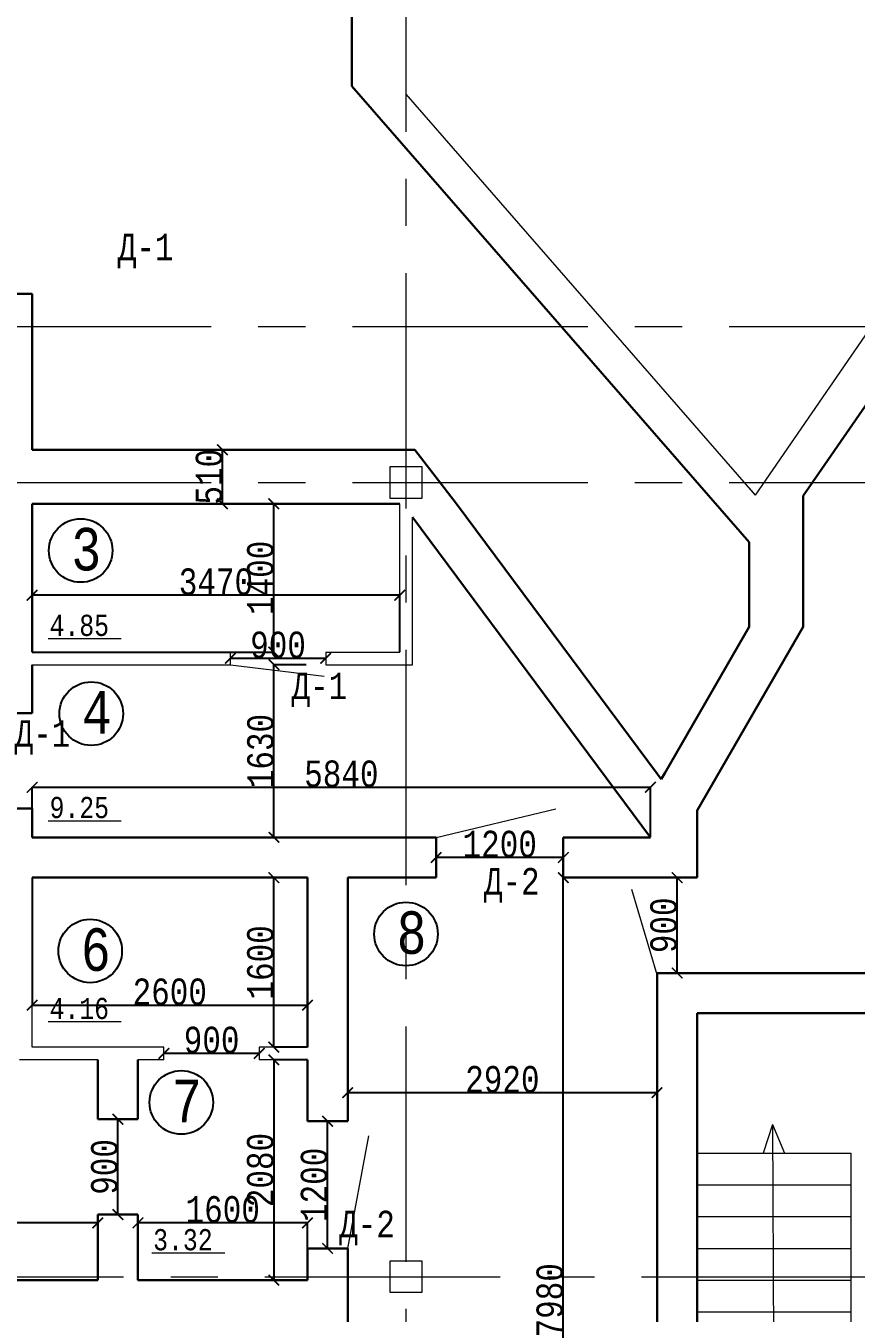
# Model space of a CAD drawing. Header units: millimetres. Extents: x -689206 to 4969298, y -1019800 to 703299.
# Drawn here: x 442691 to 450532, y -68050 to -55896 of the extents above; entities that cross this region are included whole.
import ezdxf

# ---------------------------------------------------------------- set-up
doc = ezdxf.new("R2010")
doc.units = ezdxf.units.MM
doc.linetypes.add('JIS_02_4.0', pattern=[5.5, 4, -1.5])
doc.linetypes.add('осеваяX2', pattern=[101.6, 63.5, -12.7, 12.7, -12.7])
for name, color, linetype, lineweight in [('несущие', 7, 'Continuous', 30), ('РАЗМЕРЫ', 7, 'Continuous', 9), ('сваи', 7, 'JIS_02_4.0', 30), ('стены', 7, 'Continuous', 20)]:
    doc.layers.add(name, color=color, linetype=linetype, lineweight=lineweight)
doc.layers.add('четотам', color=7, linetype='Continuous')
doc.styles.add('Аннотативный', font='isocteur.ttf', dxfattribs={"width": 0.7, "height": 250})
doc.dimstyles.new('Аннотативный', dxfattribs={"dimscale": 0, "dimtxt": 250, "dimasz": 100, "dimexe": 1.25, "dimexo": 0.625, "dimtad": 1, "dimdec": 0, "dimtxsty": 'Аннотативный', "dimblk": 'ARCHTICK', "dimcen": 2.5, "dimadec": 0, "dimazin": 0, "dimtfac": 1, "dimtdec": 0, "dimtmove": 0, "dimatfit": 3, "dimfxl": 1, "dimarcsym": 0})

# ---------------------------------------------------------------- blocks, each defined once
blk = doc.blocks.new('_ArchTick')
at = {"color": 0, "linetype": 'ByBlock', "const_width": 0.15}
blk.add_lwpolyline([(-0.5, -0.5), (0.5, 0.5)], dxfattribs=at)
blk = doc.blocks.new('*D1310')
at = {"layer": 'Defpoints', "color": 0, "lineweight": 20, "transparency": 16777216}
for p in [(439831, -67198), (439831, -67738), (443371, -67738)]:
    blk.add_point(p, dxfattribs=at)
at = {"layer": 'стены', "color": 0, "lineweight": -2, "transparency": 16777216}
for p, q in [((439831, -67737), (439831, -67197)), ((443371, -67198), (439831, -67198)), ((443371, -67737), (443371, -67197))]:
    blk.add_line(p, q, dxfattribs=at)
at = {"layer": 'стены', "color": 0, "lineweight": -2, "transparency": 16777216, "xscale": 100, "yscale": 100, "zscale": 100, "rotation": 180}
blk.add_blockref('_ArchTick', (439831, -67198), dxfattribs=at)
at = {"layer": 'стены', "color": 0, "lineweight": -2, "transparency": 16777216, "xscale": 100, "yscale": 100, "zscale": 100}
blk.add_blockref('_ArchTick', (443371, -67198), dxfattribs=at)
at = {"layer": 'стены', "color": 0, "transparency": 16777216, "insert": (441601, -67072), "char_height": 250, "attachment_point": 5, "style": 'Аннотативный'}
blk.add_mtext('3540', dxfattribs=at)
blk = doc.blocks.new('*D1311')
at = {"layer": 'Defpoints', "color": 0, "lineweight": 20, "transparency": 16777216}
for p in [(445351, -65658), (445033, -67738), (445351, -67738)]:
    blk.add_point(p, dxfattribs=at)
at = {"layer": 'стены', "color": 0, "lineweight": -2, "transparency": 16777216}
for p, q in [((445350, -65658), (445032, -65658)), ((445033, -65658), (445033, -67738)), ((445350, -67738), (445032, -67738))]:
    blk.add_line(p, q, dxfattribs=at)
at = {"layer": 'стены', "color": 0, "lineweight": -2, "transparency": 16777216, "xscale": 100, "yscale": 100, "zscale": 100}
for p, rotation in [((445033, -65658), 90), ((445033, -67738), 270)]:
    blk.add_blockref('_ArchTick', p, dxfattribs=dict(at, rotation=rotation))
at = {"layer": 'стены', "color": 0, "transparency": 16777216, "insert": (444907, -66698), "char_height": 250, "attachment_point": 5, "rotation": 90, "style": 'Аннотативный'}
blk.add_mtext('2080', dxfattribs=at)
blk = doc.blocks.new('*D1312')
at = {"layer": 'Defpoints', "color": 0, "lineweight": 20, "transparency": 16777216}
for p in [(445033, -63938), (445351, -63938), (445351, -65538)]:
    blk.add_point(p, dxfattribs=at)
at = {"layer": 'стены', "color": 0, "lineweight": -2, "transparency": 16777216}
for p, q in [((445350, -63938), (445032, -63938)), ((445033, -65538), (445033, -63938)), ((445350, -65538), (445032, -65538))]:
    blk.add_line(p, q, dxfattribs=at)
at = {"layer": 'стены', "color": 0, "lineweight": -2, "transparency": 16777216, "xscale": 100, "yscale": 100, "zscale": 100}
for p, rotation in [((445033, -63938), 90), ((445033, -65538), 270)]:
    blk.add_blockref('_ArchTick', p, dxfattribs=dict(at, rotation=rotation))
at = {"layer": 'стены', "color": 0, "transparency": 16777216, "insert": (444908, -64738), "char_height": 250, "attachment_point": 5, "rotation": 90, "style": 'Аннотативный'}
blk.add_mtext('1600', dxfattribs=at)
blk = doc.blocks.new('*D1325')
at = {"layer": 'Defpoints', "color": 0, "lineweight": 20, "transparency": 16777216}
for p in [(445541, -66238), (445541, -66238), (445541, -67438)]:
    blk.add_point(p, dxfattribs=at)
at = {"layer": 'стены', "color": 0, "lineweight": -2, "transparency": 16777216}
for p, q in [((445541, -67438), (445541, -66238)), ((445542, -66238), (445542, -66238)), ((445542, -67438), (445542, -67438))]:
    blk.add_line(p, q, dxfattribs=at)
at = {"layer": 'стены', "color": 0, "lineweight": -2, "transparency": 16777216, "xscale": 100, "yscale": 100, "zscale": 100}
for p, rotation in [((445541, -66238), 90), ((445541, -67438), 270)]:
    blk.add_blockref('_ArchTick', p, dxfattribs=dict(at, rotation=rotation))
at = {"layer": 'стены', "color": 0, "transparency": 16777216, "insert": (445415, -66838), "char_height": 250, "attachment_point": 5, "rotation": 90, "style": 'Аннотативный'}
blk.add_mtext('1200', dxfattribs=at)
blk = doc.blocks.new('*D1326')
at = {"layer": 'Defpoints', "color": 0, "lineweight": 20, "transparency": 16777216}
for p in [(443751, -67197), (443751, -67738), (445351, -67738)]:
    blk.add_point(p, dxfattribs=at)
at = {"layer": 'стены', "color": 0, "lineweight": -2, "transparency": 16777216}
for p, q in [((443751, -67737), (443751, -67195)), ((445351, -67197), (443751, -67197)), ((445351, -67737), (445351, -67195))]:
    blk.add_line(p, q, dxfattribs=at)
at = {"layer": 'стены', "color": 0, "lineweight": -2, "transparency": 16777216, "xscale": 100, "yscale": 100, "zscale": 100, "rotation": 180}
blk.add_blockref('_ArchTick', (443751, -67197), dxfattribs=at)
at = {"layer": 'стены', "color": 0, "lineweight": -2, "transparency": 16777216, "xscale": 100, "yscale": 100, "zscale": 100}
blk.add_blockref('_ArchTick', (445351, -67197), dxfattribs=at)
at = {"layer": 'стены', "color": 0, "transparency": 16777216, "insert": (444551, -67071), "char_height": 250, "attachment_point": 5, "style": 'Аннотативный'}
blk.add_mtext('1600', dxfattribs=at)
blk = doc.blocks.new('*D1328')
at = {"layer": 'Defpoints', "color": 0, "linetype": 'ByBlock', "lineweight": 20, "transparency": 16777216}
for p in [(444226, -59898), (444548, -59898), (444226, -60408)]:
    blk.add_point(p, dxfattribs=at)
at = {"layer": 'РАЗМЕРЫ', "color": 0, "linetype": 'ByBlock', "lineweight": -2, "transparency": 16777216}
for p, q in [((444227, -59898), (444550, -59898)), ((444548, -60408), (444548, -59898)), ((444227, -60408), (444550, -60408))]:
    blk.add_line(p, q, dxfattribs=at)
at = {"layer": 'РАЗМЕРЫ', "color": 0, "linetype": 'ByBlock', "lineweight": -2, "transparency": 16777216, "xscale": 100, "yscale": 100, "zscale": 100}
for p, rotation in [((444548, -59898), 90), ((444548, -60408), 270)]:
    blk.add_blockref('_ArchTick', p, dxfattribs=dict(at, rotation=rotation))
at = {"layer": 'РАЗМЕРЫ', "color": 0, "linetype": 'ByBlock', "lineweight": 20, "transparency": 16777216, "insert": (444423, -60153), "char_height": 250, "attachment_point": 5, "rotation": 90, "style": 'Аннотативный'}
blk.add_mtext('510', dxfattribs=at)
blk = doc.blocks.new('*D1330')
at = {"layer": 'Defpoints', "color": 0, "linetype": 'ByBlock', "lineweight": 20, "transparency": 16777216}
for p in [(442752, -61272), (442752, -61808), (446222, -61808)]:
    blk.add_point(p, dxfattribs=at)
at = {"layer": 'РАЗМЕРЫ', "color": 0, "linetype": 'ByBlock', "lineweight": -2, "transparency": 16777216}
for p, q in [((442752, -61807), (442752, -61270)), ((446222, -61272), (442752, -61272)), ((446222, -61807), (446222, -61270))]:
    blk.add_line(p, q, dxfattribs=at)
at = {"layer": 'РАЗМЕРЫ', "color": 0, "linetype": 'ByBlock', "lineweight": -2, "transparency": 16777216, "xscale": 100, "yscale": 100, "zscale": 100, "rotation": 180}
blk.add_blockref('_ArchTick', (442752, -61272), dxfattribs=at)
at = {"layer": 'РАЗМЕРЫ', "color": 0, "linetype": 'ByBlock', "lineweight": -2, "transparency": 16777216, "xscale": 100, "yscale": 100, "zscale": 100}
blk.add_blockref('_ArchTick', (446222, -61272), dxfattribs=at)
at = {"layer": 'РАЗМЕРЫ', "color": 0, "linetype": 'ByBlock', "lineweight": 20, "transparency": 16777216, "insert": (444487, -61146), "char_height": 250, "attachment_point": 5, "style": 'Аннотативный'}
blk.add_mtext('3470', dxfattribs=at)
blk = doc.blocks.new('*D1332')
at = {"layer": 'Defpoints', "color": 0, "linetype": 'ByBlock', "lineweight": 20, "transparency": 16777216}
for p in [(442752, -60408), (445033, -60408), (442752, -61808)]:
    blk.add_point(p, dxfattribs=at)
at = {"layer": 'РАЗМЕРЫ', "color": 0, "linetype": 'ByBlock', "lineweight": -2, "transparency": 16777216}
for p, q in [((442752, -60408), (445035, -60408)), ((445033, -61808), (445033, -60408)), ((442752, -61808), (445035, -61808))]:
    blk.add_line(p, q, dxfattribs=at)
at = {"layer": 'РАЗМЕРЫ', "color": 0, "linetype": 'ByBlock', "lineweight": -2, "transparency": 16777216, "xscale": 100, "yscale": 100, "zscale": 100}
for p, rotation in [((445033, -60408), 90), ((445033, -61808), 270)]:
    blk.add_blockref('_ArchTick', p, dxfattribs=dict(at, rotation=rotation))
at = {"layer": 'РАЗМЕРЫ', "color": 0, "linetype": 'ByBlock', "lineweight": 20, "transparency": 16777216, "insert": (444908, -61108), "char_height": 250, "attachment_point": 5, "rotation": 90, "style": 'Аннотативный'}
blk.add_mtext('1400', dxfattribs=at)
blk = doc.blocks.new('*D1320')
at = {"layer": 'Defpoints', "color": 0, "linetype": 'ByBlock', "lineweight": 20, "transparency": 16777216}
for p in [(445035, -61928), (445339, -61928), (445339, -63558)]:
    blk.add_point(p, dxfattribs=at)
at = {"layer": 'РАЗМЕРЫ', "color": 0, "linetype": 'ByBlock', "lineweight": -2, "transparency": 16777216}
for p, q in [((445338, -61928), (445033, -61928)), ((445035, -63558), (445035, -61928)), ((445338, -63558), (445033, -63558))]:
    blk.add_line(p, q, dxfattribs=at)
at = {"layer": 'РАЗМЕРЫ', "color": 0, "linetype": 'ByBlock', "lineweight": -2, "transparency": 16777216, "xscale": 100, "yscale": 100, "zscale": 100}
for p, rotation in [((445035, -61928), 90), ((445035, -63558), 270)]:
    blk.add_blockref('_ArchTick', p, dxfattribs=dict(at, rotation=rotation))
at = {"layer": 'РАЗМЕРЫ', "color": 0, "linetype": 'ByBlock', "lineweight": 20, "transparency": 16777216, "insert": (444909, -62743), "char_height": 250, "attachment_point": 5, "rotation": 90, "style": 'Аннотативный'}
blk.add_mtext('1630', dxfattribs=at)
blk = doc.blocks.new('*D1321')
at = {"layer": 'Defpoints', "color": 0, "linetype": 'ByBlock', "lineweight": 20, "transparency": 16777216}
for p in [(448589, -63085), (442752, -63558), (448589, -63558)]:
    blk.add_point(p, dxfattribs=at)
at = {"layer": 'РАЗМЕРЫ', "color": 0, "linetype": 'ByBlock', "lineweight": -2, "transparency": 16777216}
for p, q in [((442752, -63557), (442752, -63083)), ((442752, -63085), (448589, -63085)), ((448589, -63557), (448589, -63083))]:
    blk.add_line(p, q, dxfattribs=at)
at = {"layer": 'РАЗМЕРЫ', "color": 0, "linetype": 'ByBlock', "lineweight": -2, "transparency": 16777216, "xscale": 100, "yscale": 100, "zscale": 100, "rotation": 180}
blk.add_blockref('_ArchTick', (442752, -63085), dxfattribs=at)
at = {"layer": 'РАЗМЕРЫ', "color": 0, "linetype": 'ByBlock', "lineweight": -2, "transparency": 16777216, "xscale": 100, "yscale": 100, "zscale": 100}
blk.add_blockref('_ArchTick', (448589, -63085), dxfattribs=at)
at = {"layer": 'РАЗМЕРЫ', "color": 0, "linetype": 'ByBlock', "lineweight": 20, "transparency": 16777216, "insert": (445671, -62959), "char_height": 250, "attachment_point": 5, "style": 'Аннотативный'}
blk.add_mtext('5840', dxfattribs=at)
blk = doc.blocks.new('*D1333')
at = {"layer": 'Defpoints', "color": 0, "linetype": 'ByBlock', "lineweight": 20, "transparency": 16777216}
for p in [(446566, -63748), (446566, -63748), (447766, -63748)]:
    blk.add_point(p, dxfattribs=at)
at = {"layer": 'РАЗМЕРЫ', "color": 0, "linetype": 'ByBlock', "lineweight": -2, "transparency": 16777216}
for p, q in [((446566, -63747), (446566, -63747)), ((447766, -63748), (446566, -63748)), ((447766, -63747), (447766, -63747))]:
    blk.add_line(p, q, dxfattribs=at)
at = {"layer": 'РАЗМЕРЫ', "color": 0, "linetype": 'ByBlock', "lineweight": -2, "transparency": 16777216, "xscale": 100, "yscale": 100, "zscale": 100, "rotation": 180}
blk.add_blockref('_ArchTick', (446566, -63748), dxfattribs=at)
at = {"layer": 'РАЗМЕРЫ', "color": 0, "linetype": 'ByBlock', "lineweight": -2, "transparency": 16777216, "xscale": 100, "yscale": 100, "zscale": 100}
blk.add_blockref('_ArchTick', (447766, -63748), dxfattribs=at)
at = {"layer": 'РАЗМЕРЫ', "color": 0, "linetype": 'ByBlock', "lineweight": 20, "transparency": 16777216, "insert": (447166, -63622), "char_height": 250, "attachment_point": 5, "style": 'Аннотативный'}
blk.add_mtext('1200', dxfattribs=at)
blk = doc.blocks.new('*D1342')
at = {"layer": 'Defpoints', "color": 0, "linetype": 'ByBlock', "lineweight": 20, "transparency": 16777216}
for p in [(448841, -63938), (448841, -63938), (448841, -64838)]:
    blk.add_point(p, dxfattribs=at)
at = {"layer": 'РАЗМЕРЫ', "color": 0, "linetype": 'ByBlock', "lineweight": -2, "transparency": 16777216}
for p, q in [((448841, -64838), (448841, -63938)), ((448842, -63938), (448842, -63938)), ((448842, -64838), (448842, -64838))]:
    blk.add_line(p, q, dxfattribs=at)
at = {"layer": 'РАЗМЕРЫ', "color": 0, "linetype": 'ByBlock', "lineweight": -2, "transparency": 16777216, "xscale": 100, "yscale": 100, "zscale": 100}
for p, rotation in [((448841, -63938), 90), ((448841, -64838), 270)]:
    blk.add_blockref('_ArchTick', p, dxfattribs=dict(at, rotation=rotation))
at = {"layer": 'РАЗМЕРЫ', "color": 0, "linetype": 'ByBlock', "lineweight": 20, "transparency": 16777216, "insert": (448715, -64388), "char_height": 250, "attachment_point": 5, "rotation": 90, "style": 'Аннотативный'}
blk.add_mtext('900', dxfattribs=at)
blk = doc.blocks.new('*D1344')
at = {"layer": 'Defpoints', "color": 0, "linetype": 'ByBlock', "lineweight": 20, "transparency": 16777216}
for p in [(447766, -63938), (447766, -63938), (447766, -71918)]:
    blk.add_point(p, dxfattribs=at)
at = {"layer": 'РАЗМЕРЫ', "color": 0, "linetype": 'ByBlock', "lineweight": -2, "transparency": 16777216}
for p, q in [((447765, -63938), (447765, -63938)), ((447766, -71918), (447766, -63938)), ((447765, -71918), (447765, -71918))]:
    blk.add_line(p, q, dxfattribs=at)
at = {"layer": 'РАЗМЕРЫ', "color": 0, "linetype": 'ByBlock', "lineweight": -2, "transparency": 16777216, "xscale": 100, "yscale": 100, "zscale": 100}
for p, rotation in [((447766, -63938), 90), ((447766, -71918), 270)]:
    blk.add_blockref('_ArchTick', p, dxfattribs=dict(at, rotation=rotation))
at = {"layer": 'РАЗМЕРЫ', "color": 0, "linetype": 'ByBlock', "lineweight": 20, "transparency": 16777216, "insert": (447640, -67928), "char_height": 250, "attachment_point": 5, "rotation": 90, "style": 'Аннотативный'}
blk.add_mtext('7980', dxfattribs=at)
blk = doc.blocks.new('*D1351')
at = {"layer": 'Defpoints', "color": 0, "linetype": 'ByBlock', "lineweight": 20, "transparency": 16777216}
for p in [(444623, -61868), (444623, -61868), (445523, -61868)]:
    blk.add_point(p, dxfattribs=at)
at = {"layer": 'РАЗМЕРЫ', "color": 0, "linetype": 'ByBlock', "lineweight": -2, "transparency": 16777216}
for p, q in [((444623, -61867), (444623, -61867)), ((445523, -61868), (444623, -61868)), ((445523, -61868), (445523, -61869))]:
    blk.add_line(p, q, dxfattribs=at)
at = {"layer": 'РАЗМЕРЫ', "color": 0, "linetype": 'ByBlock', "lineweight": -2, "transparency": 16777216, "xscale": 100, "yscale": 100, "zscale": 100, "rotation": 180}
blk.add_blockref('_ArchTick', (444623, -61868), dxfattribs=at)
at = {"layer": 'РАЗМЕРЫ', "color": 0, "linetype": 'ByBlock', "lineweight": -2, "transparency": 16777216, "xscale": 100, "yscale": 100, "zscale": 100}
blk.add_blockref('_ArchTick', (445523, -61868), dxfattribs=at)
at = {"layer": 'РАЗМЕРЫ', "color": 0, "linetype": 'ByBlock', "lineweight": 20, "transparency": 16777216, "insert": (445073, -61742), "char_height": 250, "attachment_point": 5, "style": 'Аннотативный'}
blk.add_mtext('900', dxfattribs=at)
blk = doc.blocks.new('*D1353')
at = {"layer": 'Defpoints', "color": 0, "linetype": 'ByBlock', "lineweight": 20, "transparency": 16777216}
for p in [(445731, -65968), (445731, -65968), (448651, -65968)]:
    blk.add_point(p, dxfattribs=at)
at = {"layer": 'РАЗМЕРЫ', "color": 0, "linetype": 'ByBlock', "lineweight": -2, "transparency": 16777216}
for p, q in [((445731, -65968), (445731, -65967)), ((448651, -65968), (445731, -65968)), ((448651, -65968), (448651, -65967))]:
    blk.add_line(p, q, dxfattribs=at)
at = {"layer": 'РАЗМЕРЫ', "color": 0, "linetype": 'ByBlock', "lineweight": -2, "transparency": 16777216, "xscale": 100, "yscale": 100, "zscale": 100, "rotation": 180}
blk.add_blockref('_ArchTick', (445731, -65968), dxfattribs=at)
at = {"layer": 'РАЗМЕРЫ', "color": 0, "linetype": 'ByBlock', "lineweight": -2, "transparency": 16777216, "xscale": 100, "yscale": 100, "zscale": 100}
blk.add_blockref('_ArchTick', (448651, -65968), dxfattribs=at)
at = {"layer": 'РАЗМЕРЫ', "color": 0, "linetype": 'ByBlock', "lineweight": 20, "transparency": 16777216, "insert": (447191, -65843), "char_height": 250, "attachment_point": 5, "style": 'Аннотативный'}
blk.add_mtext('2920', dxfattribs=at)
blk = doc.blocks.new('*D1355')
at = {"layer": 'Defpoints', "color": 0, "linetype": 'ByBlock', "lineweight": 20, "transparency": 16777216}
for p in [(442752, -63938), (445351, -63938), (445351, -65142)]:
    blk.add_point(p, dxfattribs=at)
at = {"layer": 'РАЗМЕРЫ', "color": 0, "linetype": 'ByBlock', "lineweight": -2, "transparency": 16777216}
for p, q in [((442752, -63938), (442752, -65144)), ((445351, -63938), (445351, -65144)), ((442752, -65142), (445351, -65142))]:
    blk.add_line(p, q, dxfattribs=at)
at = {"layer": 'РАЗМЕРЫ', "color": 0, "linetype": 'ByBlock', "lineweight": -2, "transparency": 16777216, "xscale": 100, "yscale": 100, "zscale": 100, "rotation": 180}
blk.add_blockref('_ArchTick', (442752, -65142), dxfattribs=at)
at = {"layer": 'РАЗМЕРЫ', "color": 0, "linetype": 'ByBlock', "lineweight": -2, "transparency": 16777216, "xscale": 100, "yscale": 100, "zscale": 100}
blk.add_blockref('_ArchTick', (445351, -65142), dxfattribs=at)
at = {"layer": 'РАЗМЕРЫ', "color": 0, "linetype": 'ByBlock', "lineweight": 20, "transparency": 16777216, "insert": (444051, -65017), "char_height": 250, "attachment_point": 5, "style": 'Аннотативный'}
blk.add_mtext('2600', dxfattribs=at)
blk = doc.blocks.new('*D1356')
at = {"layer": 'Defpoints', "color": 0, "linetype": 'ByBlock', "lineweight": 20, "transparency": 16777216}
for p in [(443996, -65598), (443996, -65598), (444896, -65598)]:
    blk.add_point(p, dxfattribs=at)
at = {"layer": 'РАЗМЕРЫ', "color": 0, "linetype": 'ByBlock', "lineweight": -2, "transparency": 16777216}
for p, q in [((443996, -65597), (443996, -65597)), ((444896, -65598), (443996, -65598)), ((444896, -65597), (444896, -65597))]:
    blk.add_line(p, q, dxfattribs=at)
at = {"layer": 'РАЗМЕРЫ', "color": 0, "linetype": 'ByBlock', "lineweight": -2, "transparency": 16777216, "xscale": 100, "yscale": 100, "zscale": 100, "rotation": 180}
blk.add_blockref('_ArchTick', (443996, -65598), dxfattribs=at)
at = {"layer": 'РАЗМЕРЫ', "color": 0, "linetype": 'ByBlock', "lineweight": -2, "transparency": 16777216, "xscale": 100, "yscale": 100, "zscale": 100}
blk.add_blockref('_ArchTick', (444896, -65598), dxfattribs=at)
at = {"layer": 'РАЗМЕРЫ', "color": 0, "linetype": 'ByBlock', "lineweight": 20, "transparency": 16777216, "insert": (444446, -65472), "char_height": 250, "attachment_point": 5, "style": 'Аннотативный'}
blk.add_mtext('900', dxfattribs=at)
blk = doc.blocks.new('*D1357')
at = {"layer": 'Defpoints', "color": 0, "linetype": 'ByBlock', "lineweight": 20, "transparency": 16777216}
for p in [(443561, -66219), (443561, -66219), (443561, -67119)]:
    blk.add_point(p, dxfattribs=at)
at = {"layer": 'РАЗМЕРЫ', "color": 0, "linetype": 'ByBlock', "lineweight": -2, "transparency": 16777216}
for p, q in [((443560, -66219), (443560, -66219)), ((443561, -67119), (443561, -66219)), ((443560, -67119), (443560, -67119))]:
    blk.add_line(p, q, dxfattribs=at)
at = {"layer": 'РАЗМЕРЫ', "color": 0, "linetype": 'ByBlock', "lineweight": -2, "transparency": 16777216, "xscale": 100, "yscale": 100, "zscale": 100}
for p, rotation in [((443561, -66219), 90), ((443561, -67119), 270)]:
    blk.add_blockref('_ArchTick', p, dxfattribs=dict(at, rotation=rotation))
at = {"layer": 'РАЗМЕРЫ', "color": 0, "linetype": 'ByBlock', "lineweight": 20, "transparency": 16777216, "insert": (443435, -66669), "char_height": 250, "attachment_point": 5, "rotation": 90, "style": 'Аннотативный'}
blk.add_mtext('900', dxfattribs=at)

msp = doc.modelspace()

# ---------------------------------------------------------------- linework, layer by layer
at = {"layer": 'несущие', "color": 0}
for p, q in [((446363.7, -59900.2), (446361.8, -59897.8)), ((446758.2, -60407.8), (446363.7, -59900.2)), ((442751.7, -60690.6), (442751.7, -60490.6)), ((448656.3, -62961.6), (446758.2, -60407.8)), ((448589.4, -63557.8), (446341.7, -60533.6)), ((448691, -63008.3), (448724.1, -62951)), ((448656.3, -62961.6), (448691, -63008.3))]:
    msp.add_line(p, q, dxfattribs=at)
at = {"layer": 'РАЗМЕРЫ', "linetype": 'ByBlock', "lineweight": 20}
for p, q in [((442751.7, -60407.8), (442751.7, -61807.8)), ((446221.7, -61807.8), (446221.7, -60407.8)), ((446341.7, -61927.8), (446341.7, -60533.6)), ((442751.7, -61807.8), (444623.1, -61807.8)), ((442751.7, -61807.8), (444623.1, -61807.8)), ((444623.1, -61927.8), (444623.1, -61807.8)), ((445523.1, -61807.8), (445523.1, -61927.8)), ((445523.1, -61807.8), (446221.7, -61807.8)), ((442751.7, -61927.8), (444623.1, -61927.8)), ((444623.1, -61927.8), (445507.1, -62037.3)), ((445523.1, -61927.8), (446341.7, -61927.8)), ((446566.1, -63557.8), (447695, -63286.9)), ((448651.1, -64854.2), (448413.3, -64049.4)), ((449031.9, -66237.8), (449031.9, -69237.8)), ((449741.5, -66269.1), (449652.9, -66537.8)), ((449741.5, -66269.1), (449756.9, -69537.8)), ((449741.5, -66269.1), (449856, -66537.8)), ((449031.9, -66537.8), (450481.9, -66537.8)), ((450481.9, -66537.8), (450481.9, -69537.8)), ((449031.9, -66837.8), (450481.9, -66837.8)), ((449031.9, -67137.8), (450481.9, -67137.8)), ((449031.9, -67437.8), (450481.9, -67437.8)), ((449031.9, -67737.8), (450481.9, -67737.8)), ((449031.9, -68037.8), (450481.9, -68037.8))]:
    msp.add_line(p, q, dxfattribs=at)
at = {"layer": 'РАЗМЕРЫ'}
for p, q in [((442902.2, -61680), (443591.5, -61680)), ((442902.2, -63400), (443591.5, -63400)), ((442902.2, -65296.7), (443591.5, -65296.7)), ((443880.3, -67479.7), (444569.5, -67479.7))]:
    msp.add_line(p, q, dxfattribs=at)
at = {"layer": 'РАЗМЕРЫ', "linetype": 'ByBlock', "lineweight": 30}
for p, q in [((442751.7, -62383.8), (442241.7, -62383.8)), ((442751.7, -63283.8), (442241.7, -63283.8)), ((446566.1, -63937.8), (446566.1, -63557.8)), ((447766.1, -63937.8), (447766.1, -63557.8)), ((448651.1, -63937.8), (449031.1, -63937.8)), ((448651.1, -64854.2), (448651.1, -64838.2)), ((448651.1, -64838.2), (449031.1, -64838.2)), ((448651.1, -64854.2), (448651.1, -71017.8)), ((449031.1, -70587.8), (449031.1, -65218.2)), ((443751.1, -66219), (443371.1, -66219)), ((443751.1, -67119), (443371.1, -67119))]:
    msp.add_line(p, q, dxfattribs=at)
at = {"layer": 'сваи', "linetype": 'ByBlock', "lineweight": 30, "ltscale": 35}
for p, q in [((449031.1, -64838.2), (452411.9, -64838.2)), ((452031.9, -65218.2), (449031.1, -65218.2))]:
    msp.add_line(p, q, dxfattribs=at)
at = {"layer": 'стены', "linetype": 'осеваяX2', "lineweight": 18, "ltscale": 35}
for p, q in [((446281.1, -47562.3), (446281.1, -92651.7)), ((427995.5, -58735.2), (494281.1, -58735.2)), ((427995.5, -60207.8), (494281.1, -60207.8)), ((434281.1, -67707.8), (494281.1, -67707.8))]:
    msp.add_line(p, q, dxfattribs=at)
at = {"layer": 'стены', "lineweight": 20}
for p, q in [((446281.1, -54215.8), (446281.1, -56540.8)), ((446281.1, -56540.8), (449576.3, -60326.6)), ((450647.8, -58774), (449576.3, -60326.6))]:
    msp.add_line(p, q, dxfattribs=at)
at = {"layer": 'стены', "lineweight": 30}
for p, q in [((445771.1, -56465.3), (445771.1, -54447.9)), ((445771.1, -56465.3), (449521.1, -60770.7)), ((441926.7, -58427.8), (442751.7, -58427.8)), ((442751.7, -58427.8), (442751.7, -59897.8)), ((450031.1, -60334.5), (450959.5, -58989.2)), ((446361.8, -59897.8), (442751.7, -59897.8)), ((450031.1, -60770.7), (450031.1, -60334.5)), ((442751.7, -60407.8), (446221.7, -60407.8)), ((442751.7, -60407.8), (442751.7, -60690.6)), ((442751.7, -60690.6), (442751.7, -61807.8)), ((449521.1, -60770.7), (449521.1, -61570.7)), ((450031.1, -61570.7), (450031.1, -60770.7)), ((449521.1, -61570.7), (448724.1, -62951)), ((449031.1, -63302.8), (450031.1, -61570.7)), ((442751.7, -61927.8), (442751.7, -62383.8)), ((442751.7, -63283.8), (442751.7, -63557.8)), ((449031.1, -63557.8), (449031.1, -63302.8)), ((446566.1, -63557.8), (442751.7, -63557.8)), ((448589.4, -63557.8), (447766.1, -63557.8)), ((449031.1, -63557.8), (449031.1, -63937.8)), ((445351.1, -63937.8), (442751.7, -63937.8)), ((445351.1, -65537.8), (445351.1, -63937.8)), ((445351.1, -63937.8), (445351.1, -65537.8)), ((446566.1, -63937.8), (445731.1, -63937.8)), ((445731.1, -66237.8), (445731.1, -63937.8)), ((448651.1, -63937.8), (447766.1, -63937.8)), ((443371.1, -65657.8), (443371.1, -66219)), ((443751.1, -66219), (443751.1, -65657.8)), ((445351.1, -66117.8), (445351.1, -65657.8)), ((445351.1, -65657.8), (445351.1, -66237.8)), ((443371.1, -66219), (443371.1, -65937.8)), ((445351.1, -66117.8), (445351.1, -66237.8)), ((445351.1, -66117.8), (445351.1, -66237.8)), ((445731.1, -66237.8), (445351.1, -66237.8)), ((443371.1, -67737.8), (443371.1, -67119)), ((443371.1, -67119), (443371.1, -67737.8)), ((443751.1, -67737.8), (443751.1, -67119)), ((445351.1, -67737.8), (445351.1, -67437.5)), ((445351.1, -67437.5), (445731.1, -67437.5)), ((445351.1, -67437.8), (445351.1, -67737.8)), ((445351.1, -67437.8), (445351.1, -67657.8)), ((445731.1, -67437.5), (445731.1, -68417.8)), ((445731.1, -68418), (445731.1, -67437.8)), ((443371.1, -67737.8), (439831.1, -67737.8)), ((439831.1, -67737.8), (443371.1, -67737.8)), ((443751.1, -67737.8), (445351.1, -67737.8))]:
    msp.add_line(p, q, dxfattribs=at)
at = {"layer": 'стены'}
for p, q in [((450370.1, -59843.3), (450031.1, -60334.5)), ((450370.1, -59843.3), (450031.1, -60334.5)), ((449521.1, -60261.8), (449576.3, -60326.6)), ((449521.1, -61570.7), (449021.1, -62436.7)), ((450031.1, -61570.7), (449531.1, -62436.7)), ((442751.1, -65537.8), (442751.7, -63937.8)), ((442751.7, -64317.8), (442751.1, -64317.8)), ((442751.7, -64317.8), (442751.1, -64317.8)), ((443995.7, -65537.8), (442751.1, -65537.8)), ((443995.7, -65537.8), (443621.7, -65537.8)), ((443995.7, -65657.8), (443995.7, -65537.8)), ((445351.1, -65537.8), (444895.7, -65537.8)), ((445351.1, -65537.8), (444895.7, -65537.8)), ((444895.7, -65537.8), (444895.7, -65657.8)), ((442751.1, -65657.8), (442631.1, -65657.8)), ((443371.1, -65657.8), (442751.1, -65657.8)), ((443995.7, -65657.8), (443751.1, -65657.8)), ((445351.1, -65657.8), (444895.7, -65657.8)), ((445731.1, -67437.8), (445930.6, -66376.4)), ((445351.1, -67737.8), (443751.1, -67737.8))]:
    msp.add_line(p, q, dxfattribs=at)
for points in [[(446131.1, -60057.8), (446431.1, -60057.8), (446431.1, -60357.8), (446131.1, -60357.8)], [(446131.1, -67555.8), (446431.1, -67555.8), (446431.1, -67855.8), (446131.1, -67855.8)]]:
    msp.add_lwpolyline(points, close=True, dxfattribs=at)
at = {"layer": 'четотам'}
for centre in [(443210, -60850), (443310, -62390), (446281.1, -64470), (443300, -64630), (444160, -66060)]:
    msp.add_circle(centre, 300, dxfattribs=at)

# ---------------------------------------------------------------- texts
at = {"layer": 'РАЗМЕРЫ', "lineweight": 20, "ltscale": 150, "attachment_point": 1, "style": 'Аннотативный'}
for s, insert, char_height, width in [('Д-1', (443560, -57860), 250, 922.913), ('3', (443122.1, -60636.3), 401.1, 1460), ('Д-1', (445200, -62002.5), 250, 922.913), ('4', (443222.1, -62176.3), 401.1, 1460), ('Д-1', (442586.1, -62451.7), 250, 922.913), ('Д-2', (447016.7, -63847.1), 250, 922.913), ('8', (446193.1, -64256.3), 401.1, 1460), ('6', (443212.1, -64416.3), 401.1, 1460), ('7', (444072.1, -65846.3), 401.1, 1460), ('Д-2', (445650, -67082.5), 250, 922.913)]:
    msp.add_mtext(s, dxfattribs=dict(at, insert=insert, char_height=char_height, width=width))
at = {"layer": 'РАЗМЕРЫ', "char_height": 200, "width": 656.117, "attachment_point": 1, "style": 'Аннотативный'}
for s, insert in [('4.85', (442916.4, -61456)), ('9.25', (442916.4, -63176)), ('4.16', (442916.4, -65072.7)), ('3.32', (443894.4, -67255.7))]:
    msp.add_mtext(s, dxfattribs=dict(at, insert=insert))

# ---------------------------------------------------------------- dimensions: what is measured, and where the dimension line sits
at = {"layer": 'РАЗМЕРЫ', "linetype": 'ByBlock', "lineweight": 20}
for base, p1, p2, picture, middle in [((444548.3, -59897.8), (444226.4, -60407.8), (444226.4, -59897.8), '*D1328', (444422.6, -60152.8)), ((445033.3, -60407.8), (442751.7, -61807.8), (442751.7, -60407.8), '*D1332', (444907.7, -61107.8)), ((445034.6, -61927.8), (445338.8, -63557.8), (445338.8, -61927.8), '*D1320', (444909, -62742.8)), ((447766.1, -63937.8), (447766.1, -71917.8), (447766.1, -63937.8), '*D1344', (447640.4, -67927.8)), ((443561.1, -66219), (443561.1, -67119), (443561.1, -66219), '*D1357', (443435.4, -66669))]:
    dim = msp.add_linear_dim(base=base, p1=p1, p2=p2, angle=90, dimstyle='Аннотативный', dxfattribs=at)
    dim.commit()
    dim.dimension.update_dxf_attribs({"geometry": picture, "text_midpoint": middle})
for base, p1, p2, picture, middle in [((442751.7, -61271.5), (446221.7, -61807.8), (442751.7, -61807.8), '*D1330', (444486.7, -61145.9)), ((444623.1, -61867.8), (445523.1, -61867.8), (444623.1, -61867.8), '*D1351', (445073.1, -61742.1)), ((443995.7, -65597.8), (444895.7, -65597.8), (443995.7, -65597.8), '*D1356', (444445.7, -65472.1)), ((445731.1, -65968.1), (448651.1, -65968.1), (445731.1, -65968.1), '*D1353', (447191.1, -65842.5))]:
    dim = msp.add_linear_dim(base=base, p1=p1, p2=p2, dimstyle='Аннотативный', dxfattribs=at)
    dim.commit()
    dim.dimension.update_dxf_attribs({"geometry": picture, "text_midpoint": middle})
for base, p1, p2, text, picture, middle in [((448589.4, -63084.6), (442751.7, -63557.8), (448589.4, -63557.8), '5840', '*D1321', (445670.6, -62959)), ((445351.1, -65142.5), (442751.7, -63937.8), (445351.1, -63937.8), '2600', '*D1355', (444051.4, -65016.8))]:
    dim = msp.add_linear_dim(base=base, p1=p1, p2=p2, text=text, dimstyle='Аннотативный', dxfattribs=at)
    dim.commit()
    dim.dimension.update_dxf_attribs({"geometry": picture, "text_midpoint": middle})
for p1, p2, picture, middle in [((447766.1, -63747.8), (446566.1, -63747.8), '*D1333', (447166.1, -63622.1)), ((448841.1, -64838.2), (448841.1, -63937.8), '*D1342', (448715.4, -64388))]:
    dim = msp.add_aligned_dim(p1=p1, p2=p2, distance=0, dimstyle='Аннотативный', dxfattribs=at)
    dim.commit()
    dim.dimension.update_dxf_attribs({"geometry": picture, "text_midpoint": middle})
at = {"layer": 'стены'}
for p1, p2, distance, picture, middle in [((445351.1, -65537.8), (445351.1, -63937.8), 317.7, '*D1312', (444907.7, -64737.8)), ((445351.1, -65657.8), (445351.1, -67737.8), -318.1, '*D1311', (444907.4, -66697.8)), ((445541.1, -67437.5), (445541.1, -66237.8), 0, '*D1325', (445415.4, -66837.6)), ((445351.1, -67737.8), (443751.1, -67737.8), -541.2, '*D1326', (444551.1, -67070.9))]:
    dim = msp.add_aligned_dim(p1=p1, p2=p2, distance=distance, dimstyle='Аннотативный', dxfattribs=at)
    dim.commit()
    dim.dimension.update_dxf_attribs({"geometry": picture, "text_midpoint": middle})
dim = msp.add_linear_dim(base=(439831.1, -67197.8), p1=(443371.1, -67737.8), p2=(439831.1, -67737.8), angle=180, dimstyle='Аннотативный', dxfattribs=at)
dim.commit()
dim.dimension.update_dxf_attribs({"geometry": '*D1310', "text_midpoint": (441601.1, -67197.8), "dimtype": 161})

doc.saveas('drawing.dxf')
